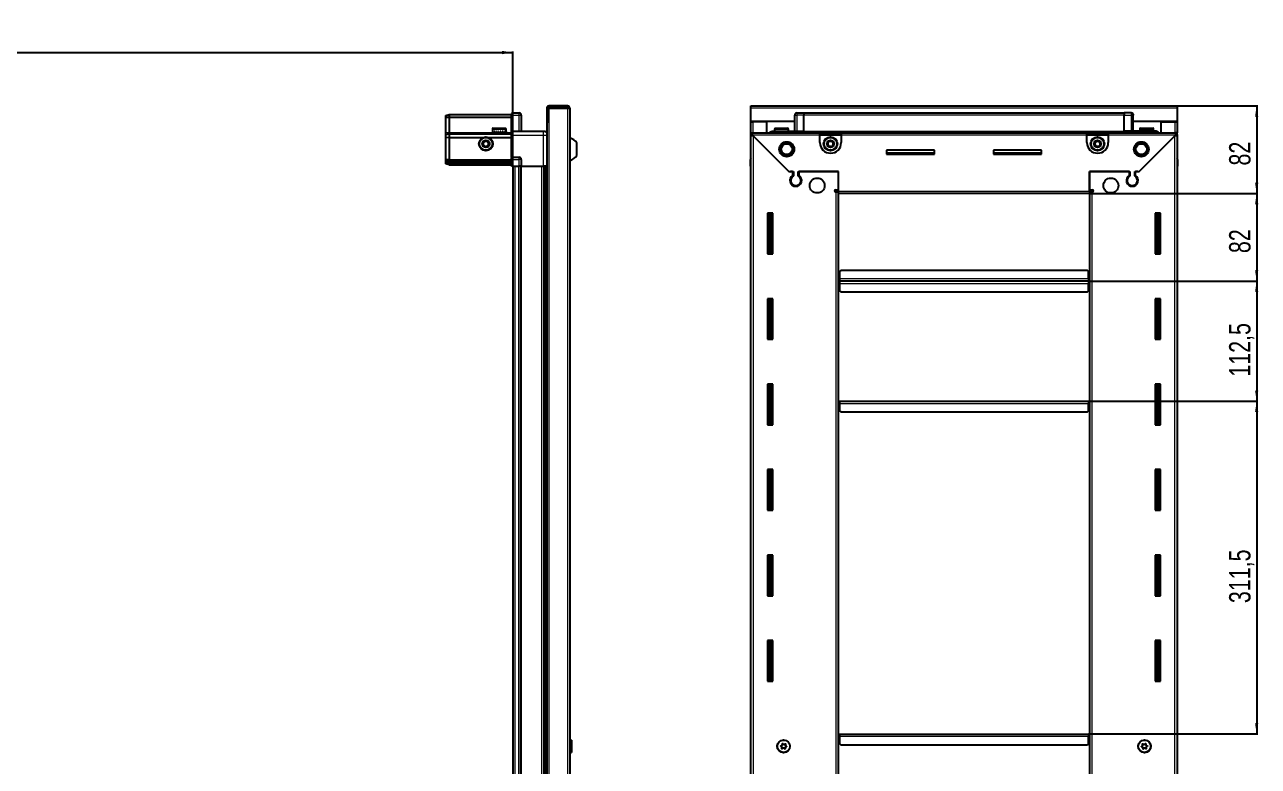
# Model space of a CAD drawing. Header units: millimetres. Extents: x 964 to 3493, y -1259 to 1435.
# Drawn here: x 2338 to 3493, y 675 to 1369 of the extents above; entities that cross this region are included whole.
import ezdxf

# ---------------------------------------------------------------- set-up
doc = ezdxf.new("R2010")
doc.units = ezdxf.units.MM
doc.layers.add('FORMAT', color=7, linetype='Continuous')
doc.styles.add('SLDTEXTSTYLE0', font='TXT', dxfattribs={"width": 0.75})
doc.dimstyles.new('SLDDIMSTYLE0', dxfattribs={"dimtxt": 20, "dimasz": 10, "dimexe": 0, "dimexo": 0.0625, "dimgap": 5, "dimtad": 2, "dimdec": 1, "dimrnd": 1e-09, "dimzin": 12, "dimdsep": 46, "dimtxsty": 'SLDTEXTSTYLE0', "dimsah": 1, "dimcen": 0.09, "dimadec": 0, "dimazin": 3, "dimtfac": 1, "dimtofl": 0, "dimtmove": 0, "dimatfit": 3, "dimfxl": 0, "dimfrac": 2, "dimtolj": 1, "dimtzin": 12, "dimarcsym": 0})

# ---------------------------------------------------------------- blocks, each defined once
blk = doc.blocks.new('_D_5')
at = {"layer": 'FORMAT'}
for p, q in [((1695.1, 1236.6), (1695.1, 1344.1)), ((1695.1, 1343.1), (2795.1, 1343.1)), ((2795.1, 1236.6), (2795.1, 1344.1))]:
    blk.add_line(p, q, dxfattribs=at)
for points in [[(1695.1, 1343.1), (1705.1, 1341.5), (1705.1, 1344.6)], [(2795.1, 1343.1), (2785.1, 1344.6), (2785.1, 1341.5)]]:
    blk.add_solid(points, dxfattribs=at)
at = {"layer": 'FORMAT', "insert": (2215.6, 1368.9), "char_height": 20, "attachment_point": 1, "style": 'SLDTEXTSTYLE0'}
blk.add_mtext('1100', dxfattribs=at)
blk = doc.blocks.new('_D_6')
at = {"layer": 'FORMAT'}
for p, q in [((3417.1, 1293.1), (3492.6, 1293.1)), ((3491.6, 1293.1), (3491.6, 1211.1)), ((3335.1, 1211.1), (3492.6, 1211.1))]:
    blk.add_line(p, q, dxfattribs=at)
for points in [[(3491.6, 1293.1), (3490.1, 1283.1), (3493.1, 1283.1)], [(3491.6, 1211.1), (3493.1, 1221.1), (3490.1, 1221.1)]]:
    blk.add_solid(points, dxfattribs=at)
at = {"layer": 'FORMAT', "insert": (3465.8, 1237.3), "char_height": 20, "attachment_point": 1, "rotation": 90, "style": 'SLDTEXTSTYLE0'}
blk.add_mtext('82', dxfattribs=at)
blk = doc.blocks.new('_D_7')
at = {"layer": 'FORMAT'}
for p, q in [((3335.1, 1211.1), (3492.6, 1211.1)), ((3491.6, 1211.1), (3491.6, 1129.1)), ((3334.1, 1129.1), (3492.6, 1129.1))]:
    blk.add_line(p, q, dxfattribs=at)
for points in [[(3491.6, 1211.1), (3490.1, 1201.1), (3493.1, 1201.1)], [(3491.6, 1129.1), (3493.1, 1139.1), (3490.1, 1139.1)]]:
    blk.add_solid(points, dxfattribs=at)
at = {"layer": 'FORMAT', "insert": (3465.8, 1155.3), "char_height": 20, "attachment_point": 1, "rotation": 90, "style": 'SLDTEXTSTYLE0'}
blk.add_mtext('82', dxfattribs=at)
blk = doc.blocks.new('_D_8')
at = {"layer": 'FORMAT'}
for p, q in [((3334.1, 1129.1), (3492.6, 1129.1)), ((3491.6, 1129.1), (3491.6, 1016.6)), ((3334.1, 1016.6), (3492.6, 1016.6))]:
    blk.add_line(p, q, dxfattribs=at)
for points in [[(3491.6, 1129.1), (3490.1, 1119.1), (3493.1, 1119.1)], [(3491.6, 1016.6), (3493.1, 1026.6), (3490.1, 1026.6)]]:
    blk.add_solid(points, dxfattribs=at)
at = {"layer": 'FORMAT', "insert": (3465.8, 1039.6), "char_height": 20, "attachment_point": 1, "rotation": 90, "style": 'SLDTEXTSTYLE0'}
blk.add_mtext('112,5', dxfattribs=at)
blk = doc.blocks.new('_D_9')
at = {"layer": 'FORMAT'}
for p, q in [((3334.1, 1016.6), (3492.6, 1016.6)), ((3491.6, 1016.6), (3491.6, 705.1)), ((3334.1, 705.1), (3492.6, 705.1))]:
    blk.add_line(p, q, dxfattribs=at)
for points in [[(3491.6, 1016.6), (3490.1, 1006.6), (3493.1, 1006.6)], [(3491.6, 705.1), (3493.1, 715.1), (3490.1, 715.1)]]:
    blk.add_solid(points, dxfattribs=at)
at = {"layer": 'FORMAT', "insert": (3465.8, 827.6), "char_height": 20, "attachment_point": 1, "rotation": 90, "style": 'SLDTEXTSTYLE0'}
blk.add_mtext('311,5', dxfattribs=at)

msp = doc.modelspace()

# ---------------------------------------------------------------- linework, layer by layer
at = {"color": 7, "linetype": 'Continuous', "lineweight": 25}
for p, q in [((2732.48, 1284.27), (2735.48, 1285.07)), ((2732.48, 1282.42), (2732.48, 1284.27)), ((2732.48, 1282.42), (2735.48, 1282.57)), ((2732.48, 1268.07), (2732.48, 1282.42)), ((2735.48, 1285.07), (2735.48, 1282.57)), ((2735.48, 1285.07), (2793.78, 1285.07)), ((2735.48, 1282.57), (2735.48, 1268.07)), ((2735.48, 1282.57), (2793.78, 1282.57)), ((2794.65, 1286.57), (2793.78, 1286.07)), ((2794.65, 1286.57), (2793.78, 1286.07)), ((2793.78, 1286.07), (2793.78, 1284.57)), ((2793.78, 1269.77), (2793.78, 1284.57)), ((2794.98, 1286.57), (2794.65, 1286.57)), ((2794.98, 1286.57), (2794.65, 1286.57)), ((2794.98, 1284.57), (2794.98, 1286.57)), ((2794.98, 1286.57), (2794.98, 1286.57)), ((2794.98, 1286.57), (2800.98, 1286.57)), ((2794.98, 1284.57), (2794.98, 1269.77)), ((2802.98, 1284.57), (2802.98, 1269.57)), ((2826.98, 1290.97), (2826.98, 1278.57)), ((2828.48, 1290.97), (2828.48, 1278.57)), ((2828.98, 1278.07), (2828.98, 1290.97)), ((2828.98, 1290.97), (2846.38, 1290.97)), ((2846.38, 1293.07), (2829.08, 1293.07)), ((2846.38, 1291.57), (2829.08, 1291.57)), ((2846.38, 1291.57), (2846.38, 1293.07)), ((2846.38, 1290.97), (2848.48, 1290.97)), ((2848.48, 1290.97), (2848.48, 96.17)), ((3018.11, 1293.07), (3417.11, 1293.07)), ((3018.11, 1290.97), (3018.11, 1293.07)), ((3018.11, 1278.57), (3018.11, 1290.97)), ((3059.11, 1269.57), (3059.11, 1284.57)), ((3059.79, 1286.07), (3059.79, 1286.07)), ((3061.11, 1286.57), (3067.61, 1286.57)), ((3061.11, 1286.57), (3067.61, 1286.57)), ((3067.61, 1286.57), (3067.61, 1286.57)), ((3067.61, 1286.57), (3067.61, 1286.57)), ((3067.61, 1286.57), (3067.61, 1284.57)), ((3367.61, 1286.42), (3067.61, 1286.42)), ((3067.61, 1269.57), (3067.61, 1284.57)), ((3367.61, 1286.57), (3367.61, 1286.57)), ((3374.11, 1286.57), (3367.61, 1286.57)), ((3374.11, 1286.57), (3367.61, 1286.57)), ((3367.61, 1286.57), (3367.61, 1284.57)), ((3367.61, 1269.57), (3367.61, 1284.57)), ((3376.11, 1284.57), (3376.11, 1284.57)), ((3376.11, 1269.57), (3376.11, 1284.57)), ((3417.11, 1293.07), (3417.11, 1290.97)), ((3417.11, 1290.97), (3417.11, 1278.57)), ((2775.98, 1271.47), (2775.98, 1268.57)), ((2776.78, 1272.27), (2788.18, 1272.27)), ((2788.98, 1268.57), (2788.98, 1271.47)), ((2826.88, 1278.07), (2826.88, 109.07)), ((2826.88, 1278.07), (2828.98, 1278.07)), ((2826.98, 1278.57), (2828.48, 1278.57)), ((3059.11, 1278.57), (3018.11, 1278.57)), ((3018.11, 1278.07), (3018.11, 1278.57)), ((3018.11, 1267.82), (3018.11, 1278.07)), ((3018.11, 1278.07), (3020.21, 1278.07)), ((3019.61, 1278.07), (3019.61, 1278.57)), ((3033.11, 1278.07), (3020.21, 1278.07)), ((3033.11, 1267.82), (3033.11, 1278.07)), ((3040.11, 1271.47), (3040.11, 1269.57)), ((3040.91, 1272.27), (3052.31, 1272.27)), ((3053.11, 1269.57), (3053.11, 1271.47)), ((3417.11, 1278.57), (3376.11, 1278.57)), ((3382.11, 1271.47), (3382.11, 1269.57)), ((3382.91, 1272.27), (3394.31, 1272.27)), ((3395.11, 1269.57), (3395.11, 1271.47)), ((3402.11, 1278.07), (3415.01, 1278.07)), ((3402.11, 1267.82), (3402.11, 1278.07)), ((3415.01, 1278.07), (3417.11, 1278.07)), ((3415.61, 1278.07), (3415.61, 1278.57)), ((3417.11, 1278.07), (3417.11, 1278.57)), ((3417.11, 1278.07), (3417.11, 1267.82)), ((2732.48, 1266.27), (2732.48, 1268.07)), ((2732.48, 1266.27), (2735.48, 1267.07)), ((2732.48, 1263.24), (2732.48, 1266.27)), ((2735.48, 1263.57), (2732.48, 1263.24)), ((2732.48, 1243.07), (2732.48, 1263.24)), ((2735.48, 1268.07), (2735.48, 1267.07)), ((2735.48, 1267.07), (2735.48, 1263.57)), ((2735.48, 1267.07), (2793.78, 1267.07)), ((2735.48, 1263.57), (2735.48, 1243.07)), ((2735.48, 1263.57), (2767.48, 1263.57)), ((2772.48, 1263.57), (2793.78, 1263.57)), ((2775.98, 1268.57), (2776.02, 1268.57)), ((2776.14, 1269.07), (2776.02, 1269.07)), ((2776.02, 1269.07), (2776.02, 1268.57)), ((2776.02, 1268.57), (2776.14, 1268.57)), ((2776.14, 1269.07), (2776.14, 1268.57)), ((2776.14, 1268.57), (2776.55, 1268.57)), ((2776.89, 1269.07), (2776.55, 1269.07)), ((2776.55, 1269.07), (2776.55, 1268.57)), ((2776.55, 1268.57), (2776.89, 1268.57)), ((2776.89, 1269.07), (2776.89, 1268.57)), ((2776.89, 1268.57), (2777.66, 1268.57)), ((2778.19, 1269.07), (2777.66, 1269.07)), ((2777.66, 1269.07), (2777.66, 1268.57)), ((2777.66, 1268.57), (2778.19, 1268.57)), ((2778.08, 1268.57), (2778.08, 1268.47)), ((2778.08, 1268.47), (2786.88, 1268.47)), ((2778.19, 1269.07), (2778.19, 1268.57)), ((2778.19, 1268.57), (2779.25, 1268.57)), ((2778.48, 1268.07), (2779.17, 1267.59)), ((2778.48, 1268.07), (2786.48, 1268.07)), ((2779.17, 1267.59), (2778.48, 1267.1)), ((2778.48, 1267.1), (2778.48, 1267.07)), ((2778.48, 1267.1), (2786.48, 1267.1)), ((2779.17, 1267.59), (2785.79, 1267.59)), ((2779.91, 1269.07), (2779.25, 1269.07)), ((2779.25, 1269.07), (2779.25, 1268.57)), ((2779.25, 1268.57), (2779.91, 1268.57)), ((2779.91, 1269.07), (2779.91, 1268.57)), ((2779.91, 1268.57), (2781.15, 1268.57)), ((2781.88, 1269.07), (2781.15, 1269.07)), ((2781.15, 1269.07), (2781.15, 1268.57)), ((2781.15, 1268.57), (2781.58, 1268.57)), ((2781.58, 1269.07), (2781.58, 1268.57)), ((2781.88, 1269.07), (2781.88, 1268.57)), ((2781.88, 1268.57), (2783.18, 1268.57)), ((2783.9, 1269.07), (2783.18, 1269.07)), ((2783.18, 1269.07), (2783.18, 1268.57)), ((2783.45, 1269.07), (2783.45, 1268.57)), ((2783.45, 1268.57), (2783.9, 1268.57)), ((2783.9, 1269.07), (2783.9, 1268.57)), ((2783.9, 1268.57), (2785.14, 1268.57)), ((2785.8, 1269.07), (2785.14, 1269.07)), ((2785.14, 1269.07), (2785.14, 1268.57)), ((2785.14, 1268.57), (2785.8, 1268.57)), ((2785.79, 1267.59), (2786.48, 1268.07)), ((2786.48, 1267.1), (2785.79, 1267.59)), ((2785.8, 1269.07), (2785.8, 1268.57)), ((2785.8, 1268.57), (2786.84, 1268.57)), ((2786.48, 1267.07), (2786.48, 1267.1)), ((2787.36, 1269.07), (2786.84, 1269.07)), ((2786.84, 1269.07), (2786.84, 1268.57)), ((2786.84, 1268.57), (2787.36, 1268.57)), ((2786.88, 1268.47), (2786.88, 1268.57)), ((2787.36, 1269.07), (2787.36, 1268.57)), ((2787.36, 1268.57), (2788.12, 1268.57)), ((2788.45, 1269.07), (2788.12, 1269.07)), ((2788.12, 1269.07), (2788.12, 1268.57)), ((2788.12, 1268.57), (2788.45, 1268.57)), ((2788.45, 1269.07), (2788.45, 1268.57)), ((2788.45, 1268.57), (2788.84, 1268.57)), ((2788.95, 1269.07), (2788.84, 1269.07)), ((2788.84, 1269.07), (2788.84, 1268.57)), ((2788.84, 1268.57), (2788.95, 1268.57)), ((2788.95, 1269.07), (2788.95, 1268.57)), ((2788.95, 1268.57), (2788.98, 1268.57)), ((2793.78, 1269.57), (2793.78, 1269.77)), ((2794.98, 1269.57), (2793.78, 1269.57)), ((2793.78, 1265.57), (2793.78, 1269.57)), ((2793.78, 1245.27), (2793.78, 1265.57)), ((2794.98, 1269.77), (2794.98, 1269.57)), ((2794.98, 1269.57), (2794.98, 1265.57)), ((2794.98, 1269.57), (2823.98, 1269.57)), ((2794.98, 1265.57), (2794.98, 1245.27)), ((3018.11, 1266.32), (3018.11, 1267.82)), ((3018.11, 1267.82), (3019.11, 1267.82)), ((3018.11, 1265.82), (3018.11, 1266.32)), ((3018.11, 1266.32), (3019.11, 1266.32)), ((3018.11, 121.32), (3018.11, 1265.82)), ((3019.61, 1265.82), (3018.11, 1265.82)), ((3019.11, 1267.82), (3082.61, 1267.82)), ((3019.11, 1266.32), (3019.11, 1267.82)), ((3019.71, 1265.72), (3053.61, 1231.82)), ((3054.31, 1231.12), (3020.21, 1265.22)), ((3038.61, 1269.57), (3067.61, 1269.57)), ((3067.61, 1269.57), (3067.61, 1269.07)), ((3067.61, 1268.42), (3367.61, 1268.42)), ((3082.61, 1265.72), (3082.61, 1267.82)), ((3082.61, 1267.82), (3102.61, 1267.82)), ((3082.61, 1266.32), (3102.61, 1266.32)), ((3082.61, 1258.82), (3082.61, 1265.72)), ((3102.61, 1267.82), (3102.61, 1265.72)), ((3102.61, 1267.82), (3332.61, 1267.82)), ((3102.61, 1265.72), (3102.61, 1258.82)), ((3332.61, 1265.72), (3332.61, 1267.82)), ((3332.61, 1267.82), (3352.61, 1267.82)), ((3332.61, 1266.32), (3352.61, 1266.32)), ((3332.61, 1258.82), (3332.61, 1265.72)), ((3352.61, 1267.82), (3416.11, 1267.82)), ((3352.61, 1267.82), (3352.61, 1265.72)), ((3352.61, 1265.72), (3352.61, 1258.82)), ((3396.61, 1269.57), (3367.61, 1269.57)), ((3367.61, 1269.57), (3367.61, 1269.07)), ((3415.01, 1265.22), (3380.91, 1231.12)), ((3381.61, 1231.82), (3415.51, 1265.72)), ((3415.61, 1265.82), (3417.11, 1265.82)), ((3416.11, 1266.32), (3416.11, 1267.82)), ((3416.11, 1267.82), (3417.11, 1267.82)), ((3416.11, 1266.32), (3417.11, 1266.32)), ((3417.11, 1266.32), (3417.11, 1267.82)), ((3417.11, 1266.32), (3417.11, 1265.82)), ((3417.11, 1265.82), (3417.11, 121.32)), ((2855.08, 1246.57), (2855.08, 1258.57)), ((3190.11, 1251.57), (3145.11, 1251.57)), ((3145.11, 1251.57), (3145.11, 1248.07)), ((3190.11, 1248.82), (3145.11, 1248.82)), ((3145.11, 1248.07), (3190.11, 1248.07)), ((3190.11, 1248.07), (3190.11, 1251.57)), ((3290.11, 1251.57), (3245.11, 1251.57)), ((3245.11, 1251.57), (3245.11, 1248.07)), ((3290.11, 1248.82), (3245.11, 1248.82)), ((3245.11, 1248.07), (3290.11, 1248.07)), ((3290.11, 1248.07), (3290.11, 1251.57)), ((2732.48, 1241.27), (2732.48, 1243.07)), ((2735.48, 1242.07), (2732.48, 1241.27)), ((2732.48, 1240.53), (2732.48, 1241.27)), ((2735.48, 1241.07), (2732.48, 1240.53)), ((2732.48, 1240.03), (2732.48, 1240.53)), ((2735.48, 1239.57), (2732.48, 1240.03)), ((2732.48, 1238.87), (2732.48, 1240.03)), ((2735.48, 1238.07), (2732.48, 1238.87)), ((2735.48, 1243.07), (2735.48, 1242.07)), ((2735.48, 1242.07), (2735.48, 1241.07)), ((2735.48, 1242.07), (2793.78, 1242.07)), ((2735.48, 1241.07), (2793.78, 1241.07)), ((2735.48, 1241.07), (2735.48, 1239.57)), ((2735.48, 1239.57), (2793.78, 1239.57)), ((2735.48, 1239.57), (2735.48, 1238.07)), ((2735.48, 1238.07), (2793.78, 1238.07)), ((2793.78, 1245.07), (2793.78, 1245.27)), ((2794.98, 1245.07), (2793.78, 1245.07)), ((2793.78, 1245.07), (2793.78, 1244.39)), ((2793.78, 1236.57), (2793.78, 1244.39)), ((2794.65, 1236.57), (2793.78, 1236.57)), ((2794.65, 1243.07), (2794.65, 1236.57)), ((2794.98, 1236.57), (2794.65, 1236.57)), ((2794.98, 1245.27), (2794.98, 1245.07)), ((2794.98, 1243.07), (2794.98, 1245.07)), ((2794.98, 1245.07), (2800.98, 1245.07)), ((2794.98, 1243.07), (2794.98, 1245.07)), ((2794.98, 1243.07), (2794.98, 1236.57)), ((2794.98, 1236.57), (2800.98, 1236.57)), ((2795.13, 1236.57), (2795.13, 150.57)), ((2802.98, 1236.57), (2800.98, 1236.57)), ((2802.33, 1236.57), (2802.33, 150.57)), ((2802.98, 1243.07), (2802.98, 1236.57)), ((2802.98, 1236.57), (2823.98, 1236.57)), ((2825.01, 150.57), (2825.01, 1236.57)), ((2825.04, 150.57), (2825.04, 1236.57)), ((2826.83, 1236.57), (2826.83, 150.57)), ((3017.61, 1243.07), (3017.61, 1236.57)), ((3017.61, 1236.57), (3017.61, 1243.07)), ((3017.61, 1236.57), (3017.61, 1236.57)), ((3018.11, 1236.57), (3017.61, 1236.57)), ((3017.76, 1236.57), (3017.76, 150.57)), ((3417.11, 1244.39), (3417.11, 1244.39)), ((3417.11, 1236.57), (3417.61, 1236.57)), ((3417.46, 150.57), (3417.46, 1236.57)), ((3417.61, 1243.07), (3417.61, 1236.57)), ((3417.61, 1236.57), (3417.61, 1243.07)), ((3417.61, 1236.57), (3417.61, 1236.57)), ((3417.61, 1236.57), (3417.61, 1236.57)), ((3053.61, 1231.82), (3057.81, 1231.82)), ((3055.01, 1231.82), (3054.31, 1231.12)), ((3057.11, 1231.82), (3055.01, 1231.82)), ((3057.11, 1231.82), (3057.11, 1227.93)), ((3057.81, 1231.82), (3057.81, 1227.53)), ((3062.41, 1231.82), (3100.11, 1231.82)), ((3062.41, 1227.53), (3062.41, 1231.82)), ((3063.11, 1227.93), (3063.11, 1231.82)), ((3100.11, 1231.82), (3063.11, 1231.82)), ((3100.11, 1213.17), (3100.11, 1231.82)), ((3100.11, 1214.57), (3100.11, 1231.82)), ((3335.11, 1231.82), (3372.81, 1231.82)), ((3335.11, 1213.17), (3335.11, 1231.82)), ((3335.11, 1231.82), (3335.11, 1214.57)), ((3372.11, 1231.82), (3335.11, 1231.82)), ((3372.11, 1231.82), (3372.11, 1227.93)), ((3372.81, 1231.82), (3372.81, 1227.53)), ((3377.41, 1231.82), (3381.61, 1231.82)), ((3377.41, 1227.53), (3377.41, 1231.82)), ((3380.21, 1231.82), (3378.11, 1231.82)), ((3378.11, 1227.93), (3378.11, 1231.82)), ((3380.91, 1231.12), (3380.21, 1231.82)), ((3058.11, 1218.96), (3058.11, 1218.2)), ((3097.26, 1214.57), (3100.11, 1214.57)), ((3100.11, 1213.57), (3098.11, 1213.57)), ((3098.11, 1213.57), (3098.11, 1212.57)), ((3100.11, 1211.07), (3100.11, 1213.17)), ((3335.11, 1214.57), (3337.96, 1214.57)), ((3337.11, 1213.57), (3335.11, 1213.57)), ((3335.11, 1213.17), (3335.11, 1211.07)), ((3337.11, 1212.57), (3337.11, 1213.57)), ((3377.11, 1218.96), (3377.11, 1218.2)), ((3098.01, 1212.57), (3097.26, 1212.57)), ((3098.01, 1212.57), (3100.11, 1212.57)), ((3335.11, 1211.07), (3100.11, 1211.07)), ((3100.11, 176.07), (3100.11, 1211.07)), ((3335.11, 1212.57), (3337.21, 1212.57)), ((3335.11, 1211.07), (3335.11, 176.07)), ((3337.96, 1212.57), (3337.21, 1212.57)), ((3038.61, 1192.57), (3033.61, 1192.57)), ((3033.61, 1192.57), (3033.61, 1154.57)), ((3035.76, 1154.57), (3035.76, 1192.57)), ((3037.55, 1154.57), (3037.55, 1192.57)), ((3037.59, 1154.57), (3037.59, 1192.57)), ((3038.61, 1154.57), (3038.61, 1192.57)), ((3396.61, 1192.57), (3396.61, 1154.57)), ((3401.61, 1192.57), (3396.61, 1192.57)), ((3397.63, 1192.57), (3397.63, 1154.57)), ((3397.67, 1192.57), (3397.67, 1154.57)), ((3399.46, 1192.57), (3399.46, 1154.57)), ((3401.61, 1154.57), (3401.61, 1192.57)), ((3033.61, 1154.57), (3038.61, 1154.57)), ((3396.61, 1154.57), (3401.61, 1154.57)), ((3102.11, 1139.07), (3101.11, 1138.07)), ((3101.11, 1138.07), (3101.11, 1131.17)), ((3333.11, 1139.07), (3102.11, 1139.07)), ((3334.11, 1138.07), (3333.11, 1139.07)), ((3334.11, 1131.17), (3334.11, 1138.07)), ((3100.86, 1129.07), (3100.11, 1129.07)), ((3101.11, 1131.92), (3100.86, 1131.92)), ((3100.86, 1131.92), (3100.86, 1129.07)), ((3100.86, 1129.07), (3100.86, 1126.22)), ((3100.86, 1126.22), (3101.11, 1126.22)), ((3101.11, 1129.07), (3101.11, 1131.17)), ((3101.11, 1126.97), (3101.11, 1129.07)), ((3334.11, 1129.07), (3101.11, 1129.07)), ((3101.11, 1126.97), (3101.11, 1120.07)), ((3334.36, 1131.92), (3334.11, 1131.92)), ((3334.11, 1131.17), (3334.11, 1129.07)), ((3334.11, 1129.07), (3334.11, 1126.97)), ((3334.11, 1120.07), (3334.11, 1126.97)), ((3334.11, 1126.22), (3334.36, 1126.22)), ((3334.36, 1129.07), (3334.36, 1131.92)), ((3334.36, 1126.22), (3334.36, 1129.07)), ((3335.11, 1129.07), (3334.36, 1129.07)), ((3038.61, 1112.57), (3033.61, 1112.57)), ((3033.61, 1112.57), (3033.61, 1074.57)), ((3035.76, 1074.57), (3035.76, 1112.57)), ((3037.55, 1074.57), (3037.55, 1112.57)), ((3037.59, 1074.57), (3037.59, 1112.57)), ((3038.61, 1074.57), (3038.61, 1112.57)), ((3101.11, 1120.07), (3102.11, 1119.07)), ((3102.11, 1119.07), (3333.11, 1119.07)), ((3333.11, 1119.07), (3334.11, 1120.07)), ((3396.61, 1112.57), (3396.61, 1074.57)), ((3401.61, 1112.57), (3396.61, 1112.57)), ((3397.63, 1112.57), (3397.63, 1074.57)), ((3397.67, 1112.57), (3397.67, 1074.57)), ((3399.46, 1112.57), (3399.46, 1074.57)), ((3401.61, 1074.57), (3401.61, 1112.57)), ((3033.61, 1074.57), (3038.61, 1074.57)), ((3396.61, 1074.57), (3401.61, 1074.57)), ((3038.61, 1032.57), (3033.61, 1032.57)), ((3033.61, 1032.57), (3033.61, 994.57)), ((3035.76, 994.57), (3035.76, 1032.57)), ((3037.55, 994.57), (3037.55, 1032.57)), ((3037.59, 994.57), (3037.59, 1032.57)), ((3038.61, 994.57), (3038.61, 1032.57)), ((3396.61, 1032.57), (3396.61, 994.57)), ((3401.61, 1032.57), (3396.61, 1032.57)), ((3397.63, 1032.57), (3397.63, 994.57)), ((3397.67, 1032.57), (3397.67, 994.57)), ((3399.46, 1032.57), (3399.46, 994.57)), ((3401.61, 994.57), (3401.61, 1032.57)), ((3100.11, 1016.57), (3100.86, 1016.57)), ((3100.86, 1016.57), (3100.86, 1013.72)), ((3101.11, 1016.57), (3334.11, 1016.57)), ((3101.11, 1014.47), (3101.11, 1016.57)), ((3334.11, 1016.57), (3334.11, 1014.47)), ((3334.36, 1013.72), (3334.36, 1016.57)), ((3334.36, 1016.57), (3335.11, 1016.57)), ((3100.86, 1013.72), (3101.11, 1013.72)), ((3101.11, 1014.47), (3101.11, 1007.57)), ((3101.11, 1007.57), (3102.11, 1006.57)), ((3102.11, 1006.57), (3333.11, 1006.57)), ((3333.11, 1006.57), (3334.11, 1007.57)), ((3334.11, 1007.57), (3334.11, 1014.47)), ((3334.11, 1013.72), (3334.36, 1013.72)), ((3033.61, 994.57), (3038.61, 994.57)), ((3396.61, 994.57), (3401.61, 994.57)), ((3038.61, 952.57), (3033.61, 952.57)), ((3033.61, 952.57), (3033.61, 914.57)), ((3035.76, 914.57), (3035.76, 952.57)), ((3037.55, 914.57), (3037.55, 952.57)), ((3037.59, 914.57), (3037.59, 952.57)), ((3038.61, 914.57), (3038.61, 952.57)), ((3396.61, 952.57), (3396.61, 914.57)), ((3401.61, 952.57), (3396.61, 952.57)), ((3397.63, 952.57), (3397.63, 914.57)), ((3397.67, 952.57), (3397.67, 914.57)), ((3399.46, 952.57), (3399.46, 914.57)), ((3401.61, 914.57), (3401.61, 952.57)), ((3033.61, 914.57), (3038.61, 914.57)), ((3396.61, 914.57), (3401.61, 914.57)), ((3038.61, 872.57), (3033.61, 872.57)), ((3033.61, 872.57), (3033.61, 834.57)), ((3035.76, 834.57), (3035.76, 872.57)), ((3037.55, 834.57), (3037.55, 872.57)), ((3037.59, 834.57), (3037.59, 872.57)), ((3038.61, 834.57), (3038.61, 872.57)), ((3396.61, 872.57), (3396.61, 834.57)), ((3401.61, 872.57), (3396.61, 872.57)), ((3397.63, 872.57), (3397.63, 834.57)), ((3397.67, 872.57), (3397.67, 834.57)), ((3399.46, 872.57), (3399.46, 834.57)), ((3401.61, 834.57), (3401.61, 872.57)), ((3033.61, 834.57), (3038.61, 834.57)), ((3396.61, 834.57), (3401.61, 834.57)), ((3038.61, 792.57), (3033.61, 792.57)), ((3033.61, 792.57), (3033.61, 754.57)), ((3035.76, 754.57), (3035.76, 792.57)), ((3037.55, 754.57), (3037.55, 792.57)), ((3037.59, 754.57), (3037.59, 792.57)), ((3038.61, 754.57), (3038.61, 792.57)), ((3396.61, 792.57), (3396.61, 754.57)), ((3401.61, 792.57), (3396.61, 792.57)), ((3397.63, 792.57), (3397.63, 754.57)), ((3397.67, 792.57), (3397.67, 754.57)), ((3399.46, 792.57), (3399.46, 754.57)), ((3401.61, 754.57), (3401.61, 792.57)), ((3033.61, 754.57), (3038.61, 754.57)), ((3396.61, 754.57), (3401.61, 754.57)), ((3100.11, 705.07), (3100.86, 705.07)), ((3100.86, 705.07), (3100.86, 702.22)), ((3101.11, 705.07), (3334.11, 705.07)), ((3101.11, 702.97), (3101.11, 705.07)), ((3334.11, 705.07), (3334.11, 702.97)), ((3334.36, 702.22), (3334.36, 705.07)), ((3334.36, 705.07), (3335.11, 705.07)), ((2849.47, 699.36), (2848.48, 698.37)), ((2849.98, 699.36), (2849.47, 699.36)), ((2849.47, 699.36), (2849.47, 687.79)), ((2849.98, 699.36), (2849.98, 687.79)), ((3100.86, 702.22), (3101.11, 702.22)), ((3101.11, 702.97), (3101.11, 696.07)), ((3101.11, 696.07), (3102.11, 695.07)), ((3102.11, 695.07), (3333.11, 695.07)), ((3333.11, 695.07), (3334.11, 696.07)), ((3334.11, 696.07), (3334.11, 702.97)), ((3334.11, 702.22), (3334.36, 702.22)), ((2848.48, 688.77), (2849.47, 687.79)), ((2849.47, 687.79), (2849.98, 687.79))]:
    msp.add_line(p, q, dxfattribs=at)
at = {"color": 8, "linetype": 'Continuous', "lineweight": 18}
for p, q in [((2794.98, 1284.57), (2793.78, 1284.57)), ((2794.98, 1284.57), (2800.98, 1284.57)), ((2800.98, 1284.57), (2800.98, 1286.57)), ((2800.98, 1269.57), (2800.98, 1284.57)), ((2800.98, 1284.57), (2802.98, 1284.57)), ((2828.48, 1290.97), (2826.98, 1290.97)), ((2829.08, 1291.57), (2829.08, 1293.07)), ((2846.38, 1290.97), (2846.38, 96.17)), ((3417.11, 1290.97), (3018.11, 1290.97)), ((3059.11, 1284.57), (3061.11, 1284.57)), ((3061.11, 1286.57), (3061.11, 1284.57)), ((3061.11, 1284.57), (3061.11, 1269.57)), ((3067.61, 1284.57), (3061.11, 1284.57)), ((3367.61, 1284.42), (3067.61, 1284.42)), ((3367.61, 1284.57), (3374.11, 1284.57)), ((3374.11, 1286.57), (3374.11, 1284.57)), ((3374.11, 1284.57), (3374.11, 1269.57)), ((3376.11, 1284.57), (3374.11, 1284.57)), ((2775.98, 1271.47), (2788.98, 1271.47)), ((2828.98, 1278.07), (2828.98, 109.07)), ((3020.21, 1278.07), (3020.21, 1278.57)), ((3020.21, 1267.82), (3020.21, 1278.07)), ((3040.11, 1271.47), (3053.11, 1271.47)), ((3382.11, 1271.47), (3395.11, 1271.47)), ((3415.01, 1278.57), (3415.01, 1278.07)), ((3415.01, 1278.07), (3415.01, 1267.82)), ((2732.48, 1268.07), (2735.48, 1268.07)), ((2735.48, 1268.07), (2778.48, 1268.07)), ((2786.48, 1268.07), (2793.78, 1268.07)), ((2793.78, 1269.77), (2794.98, 1269.77)), ((2794.98, 1265.57), (2793.78, 1265.57)), ((2794.98, 1265.57), (2823.98, 1265.57)), ((2823.98, 1236.57), (2823.98, 1265.57)), ((3082.61, 1265.72), (3019.71, 1265.72)), ((3020.21, 1265.22), (3020.21, 121.92)), ((3367.61, 1269.07), (3067.61, 1269.07)), ((3367.61, 1267.84), (3067.61, 1267.84)), ((3082.61, 1265.72), (3102.61, 1265.72)), ((3332.61, 1265.72), (3102.61, 1265.72)), ((3332.61, 1265.72), (3352.61, 1265.72)), ((3415.51, 1265.72), (3352.61, 1265.72)), ((3415.01, 121.92), (3415.01, 1265.22)), ((2735.48, 1243.07), (2732.48, 1243.07)), ((2735.48, 1243.07), (2793.78, 1243.07)), ((2793.78, 1245.27), (2794.98, 1245.27)), ((2794.98, 1243.07), (2794.65, 1243.07)), ((2794.98, 1243.07), (2800.98, 1243.07)), ((2797.13, 1236.57), (2797.13, 150.57)), ((2800.33, 1236.57), (2800.33, 150.57)), ((2800.98, 1243.07), (2800.98, 1245.07)), ((2800.98, 1236.57), (2800.98, 1243.07)), ((2802.98, 1243.07), (2800.98, 1243.07)), ((2802.98, 1236.57), (2802.98, 150.57)), ((2822.39, 150.57), (2822.39, 1236.57)), ((2823.8, 1236.57), (2823.8, 150.57)), ((2826.25, 150.57), (2826.25, 1236.57)), ((3018.11, 1243.07), (3017.61, 1243.07)), ((3417.11, 1243.07), (3417.61, 1243.07)), ((3100.11, 1213.17), (3335.11, 1213.17)), ((3098.01, 174.57), (3098.01, 1212.57)), ((3337.21, 1212.57), (3337.21, 174.57)), ((3035.11, 1192.57), (3035.11, 1154.57)), ((3036.35, 1192.57), (3036.35, 1154.57)), ((3398.88, 1154.57), (3398.88, 1192.57)), ((3400.11, 1154.57), (3400.11, 1192.57)), ((3334.11, 1131.17), (3101.11, 1131.17)), ((3101.11, 1126.97), (3334.11, 1126.97)), ((3035.11, 1112.57), (3035.11, 1074.57)), ((3036.35, 1112.57), (3036.35, 1074.57)), ((3398.88, 1074.57), (3398.88, 1112.57)), ((3400.11, 1074.57), (3400.11, 1112.57)), ((3035.11, 1032.57), (3035.11, 994.57)), ((3036.35, 1032.57), (3036.35, 994.57)), ((3398.88, 994.57), (3398.88, 1032.57)), ((3400.11, 994.57), (3400.11, 1032.57)), ((3101.11, 1014.47), (3334.11, 1014.47)), ((3035.11, 952.57), (3035.11, 914.57)), ((3036.35, 952.57), (3036.35, 914.57)), ((3398.88, 914.57), (3398.88, 952.57)), ((3400.11, 914.57), (3400.11, 952.57)), ((3035.11, 872.57), (3035.11, 834.57)), ((3036.35, 872.57), (3036.35, 834.57)), ((3398.88, 834.57), (3398.88, 872.57)), ((3400.11, 834.57), (3400.11, 872.57)), ((3035.11, 792.57), (3035.11, 754.57)), ((3036.35, 792.57), (3036.35, 754.57)), ((3398.88, 754.57), (3398.88, 792.57)), ((3400.11, 754.57), (3400.11, 792.57)), ((3101.11, 702.97), (3334.11, 702.97))]:
    msp.add_line(p, q, dxfattribs=at)
at = {"color": 7, "linetype": 'Continuous', "lineweight": 25, "flags": 128}
msp.add_lwpolyline([(3375.96, 1285.32), (3376.07, 1284.96), (3376.11, 1284.57)], dxfattribs=at)
at = {"color": 7, "linetype": 'Continuous', "lineweight": 25}
for centre, radius in [((2769.98, 1257.57), 6.5), ((2769.98, 1257.57), 3.46), ((3051.61, 1252.57), 7), ((3092.61, 1257.57), 6.5), ((3092.61, 1257.57), 3.46), ((3342.61, 1257.57), 6.5), ((3342.61, 1257.57), 3.46), ((3383.61, 1252.57), 7), ((3051.61, 1252.57), 6.02), ((3051.61, 1252.57), 5.1), ((3383.61, 1252.57), 6.02), ((3383.61, 1252.57), 5.1), ((3080.11, 1218.57), 7), ((3355.11, 1218.57), 7), ((3048.61, 693.57), 6), ((3048.76, 693.57), 5.79), ((3048.76, 693.57), 1.85), ((3386.61, 693.57), 6), ((3386.46, 693.57), 5.79), ((3386.46, 693.57), 1.85)]:
    msp.add_circle(centre, radius, dxfattribs=at)
at = {"color": 8, "linetype": 'Continuous', "lineweight": 18}
for centre in [(2769.98, 1257.57), (3092.61, 1257.57), (3342.61, 1257.57)]:
    msp.add_circle(centre, 5.7, dxfattribs=at)
at = {"color": 7, "linetype": 'Continuous', "lineweight": 25}
for centre, radius, start, end in [((2800.98, 1284.57), 2, 360, 90), ((2829.08, 1290.97), 2.1, 90, 180), ((2829.08, 1290.97), 0.6, 90, 180), ((2846.38, 1290.97), 2.1, 0, 90), ((2846.38, 1290.97), 0.6, 0, 90), ((3061.11, 1284.57), 2, 90, 180), ((3061.11, 1284.57), 2, 90, 131.40962), ((3374.11, 1284.57), 2, 0, 90), ((2776.78, 1271.47), 0.8, 90, 180), ((2788.18, 1271.47), 0.8, 0, 90), ((3040.91, 1271.47), 0.8, 90, 180), ((3052.31, 1271.47), 0.8, 0, 90), ((3382.91, 1271.47), 0.8, 90, 180), ((3394.31, 1271.47), 0.8, 0, 90), ((2769.98, 1257.57), 2.5, 120.74103, 180.74103), ((2769.98, 1257.57), 2.5, 60.74103, 120.74103), ((2769.98, 1257.57), 2.5, 0.74103, 60.74103), ((2778.08, 1268.07), 0.4, 0, 90), ((2786.88, 1268.07), 0.4, 90, 180), ((2845.46, 1251.55), 11.91, 36.1266, 75.29965), ((3058.91, 1269.77), 0.2, 270, 0), ((3092.61, 1257.57), 2.5, 134.01559, 194.01559), ((3092.61, 1257.57), 2.5, 74.01559, 134.01559), ((3092.61, 1257.57), 2.5, 14.01559, 74.01559), ((3342.61, 1257.57), 2.5, 100.11158, 160.11158), ((3342.61, 1257.57), 2.5, 40.11158, 100.11158), ((3342.61, 1257.57), 2.5, 340.11158, 40.11158), ((3376.31, 1269.77), 0.2, 180, 270), ((2769.98, 1257.57), 2.5, 180.74103, 240.74103), ((2769.98, 1257.57), 2.5, 240.74103, 300.74103), ((2769.98, 1257.57), 2.5, 300.74103, 0.74103), ((3092.61, 1258.82), 10, 180, 270), ((3092.61, 1257.57), 2.5, 194.01559, 254.01559), ((3092.61, 1257.57), 2.5, 254.01559, 314.01559), ((3092.61, 1258.82), 10, 270, 0), ((3092.61, 1257.57), 2.5, 314.01559, 14.01559), ((3342.61, 1258.82), 10, 180, 270), ((3342.61, 1257.57), 2.5, 160.11158, 220.11158), ((3342.61, 1257.57), 2.5, 220.11158, 280.11158), ((3342.61, 1258.82), 10, 270, 0), ((3342.61, 1257.57), 2.5, 280.11158, 340.11158), ((2800.98, 1243.07), 2, 0, 90), ((2845.46, 1253.6), 11.91, 284.70035, 323.8734), ((3019.61, 1243.07), 2, 138.57492, 180), ((3019.61, 1243.07), 2, 138.59038, 180), ((3415.61, 1243.07), 2, 0, 41.40962), ((3060.11, 1223.32), 5.5, 123.05573, 56.94427), ((3060.11, 1223.32), 4.8, 118.63099, 61.36901), ((3375.11, 1223.32), 5.5, 123.05573, 56.94427), ((3375.11, 1223.32), 4.8, 118.63099, 61.36901), ((3097.26, 1213.57), 1, 90, 270), ((3337.96, 1213.57), 1, 270, 90)]:
    msp.add_arc(centre, radius, start, end, dxfattribs=at)
msp.add_ellipse((2791.19, 1243.07), major_axis=(3.46, 0), ratio=0.5773503, start_param=0, end_param=0.7227342, dxfattribs=at)
for points, knots in [([(2767.46, 1258.98), (2767.91, 1259.25), (2768.74, 1259.74), (2769.56, 1260.23), (2769.95, 1260.46)], [0, 0, 0, 0, 0.53468586, 1, 1, 1, 1]), ([(2769.95, 1260.46), (2770.4, 1260.21), (2771.24, 1259.73), (2772.07, 1259.26), (2772.46, 1259.05)], [0, 0, 0, 0, 0.53468586, 1, 1, 1, 1]), ([(2772.46, 1259.05), (2772.47, 1258.7), (2772.48, 1257.88), (2772.49, 1256.88), (2772.5, 1256.29), (2772.5, 1256.16)], [0, 0, 0, 0, 0.3629006, 0.8668753, 1, 1, 1, 1]), ([(2823.98, 1269.57), (2824.42, 1269.52), (2825.1, 1269.45), (2825.91, 1269.01), (2826.47, 1268.58), (2826.75, 1268.2), (2826.88, 1268.02)], [0, 0, 0, 0, 0.3842982, 0.5911726, 0.8024372, 1, 1, 1, 1]), ([(3018.11, 1265.82), (3018.14, 1265.78), (3018.19, 1265.69), (3018.58, 1265.55), (3019.14, 1265.42), (3019.72, 1265.31), (3020.09, 1265.24), (3020.21, 1265.22)], [0, 0, 0, 0, 0.2302553, 0.4485219, 0.6667858, 0.8850496, 1, 1, 1, 1]), ([(3019.71, 1265.72), (3019.66, 1265.97), (3019.58, 1266.47), (3019.44, 1267.11), (3019.31, 1267.57), (3019.2, 1267.79), (3019.13, 1267.81), (3019.11, 1267.82)], [0, 0, 0, 0, 0.2302553, 0.4485219, 0.6667858, 0.8850496, 1, 1, 1, 1]), ([(3035.4, 1267.82), (3035.52, 1268.02), (3035.9, 1268.67), (3037.06, 1269.38), (3038.09, 1269.51), (3038.61, 1269.57)], [0, 0, 0, 0, 0.18224985, 0.59112493, 1, 1, 1, 1]), ([(3067.61, 1269.57), (3067.61, 1269.53), (3067.61, 1269.46), (3067.61, 1268.84), (3067.61, 1268.26), (3067.61, 1267.87), (3067.61, 1267.84)], [0, 0, 0, 0, 0.3242788, 0.6485576, 0.9728365, 1, 1, 1, 1]), ([(3089.84, 1258.37), (3090.21, 1258.72), (3090.9, 1259.39), (3091.59, 1260.06), (3091.91, 1260.37)], [0, 0, 0, 0, 0.5346859, 1, 1, 1, 1]), ([(3091.91, 1260.37), (3092.41, 1260.23), (3093.33, 1259.96), (3094.26, 1259.7), (3094.69, 1259.58)], [0, 0, 0, 0, 0.5346859, 1, 1, 1, 1]), ([(3094.69, 1259.58), (3094.72, 1259.46), (3094.86, 1258.87), (3095.1, 1257.91), (3095.3, 1257.11), (3095.39, 1256.78)], [0, 0, 0, 0, 0.1331247, 0.6370994, 1, 1, 1, 1]), ([(3339.77, 1257.06), (3339.81, 1257.18), (3340.02, 1257.74), (3340.35, 1258.68), (3340.63, 1259.45), (3340.75, 1259.78)], [0, 0, 0, 0, 0.1331247, 0.6370994, 1, 1, 1, 1]), ([(3340.75, 1259.78), (3341.26, 1259.87), (3342.21, 1260.04), (3343.15, 1260.21), (3343.59, 1260.29)], [0, 0, 0, 0, 0.53468586, 1, 1, 1, 1]), ([(3343.59, 1260.29), (3343.93, 1259.89), (3344.55, 1259.15), (3345.17, 1258.42), (3345.45, 1258.08)], [0, 0, 0, 0, 0.5346859, 1, 1, 1, 1]), ([(3367.61, 1269.57), (3367.61, 1269.53), (3367.61, 1269.46), (3367.61, 1268.84), (3367.61, 1268.28), (3367.61, 1267.91), (3367.61, 1267.9)], [0, 0, 0, 0, 0.3302662, 0.6605324, 0.9907986, 1, 1, 1, 1]), ([(3399.83, 1267.82), (3399.71, 1268.02), (3399.32, 1268.67), (3398.16, 1269.38), (3397.13, 1269.51), (3396.61, 1269.57)], [0, 0, 0, 0, 0.18224985, 0.59112493, 1, 1, 1, 1]), ([(3415.01, 1265.22), (3415.26, 1265.27), (3415.76, 1265.36), (3416.4, 1265.49), (3416.86, 1265.62), (3417.08, 1265.73), (3417.1, 1265.8), (3417.11, 1265.82)], [0, 0, 0, 0, 0.2302553, 0.4485219, 0.6667858, 0.8850496, 1, 1, 1, 1]), ([(3416.11, 1267.82), (3416.06, 1267.79), (3415.98, 1267.74), (3415.84, 1267.35), (3415.71, 1266.79), (3415.6, 1266.21), (3415.53, 1265.85), (3415.51, 1265.72)], [0, 0, 0, 0, 0.23025534, 0.4485219, 0.6667858, 0.88504963, 1, 1, 1, 1]), ([(2767.5, 1256.1), (2767.5, 1256.22), (2767.49, 1256.82), (2767.48, 1257.81), (2767.47, 1258.64), (2767.46, 1258.98)], [0, 0, 0, 0, 0.1331247, 0.6370994, 1, 1, 1, 1]), ([(2770.02, 1254.68), (2769.57, 1254.94), (2768.73, 1255.41), (2767.89, 1255.88), (2767.5, 1256.1)], [0, 0, 0, 0, 0.53468586, 1, 1, 1, 1]), ([(2772.5, 1256.16), (2772.06, 1255.9), (2771.23, 1255.4), (2770.4, 1254.91), (2770.02, 1254.68)], [0, 0, 0, 0, 0.53468586, 1, 1, 1, 1]), ([(3090.53, 1255.57), (3090.45, 1255.9), (3090.25, 1256.7), (3090.01, 1257.66), (3089.87, 1258.24), (3089.84, 1258.37)], [0, 0, 0, 0, 0.3629006, 0.8668753, 1, 1, 1, 1]), ([(3093.31, 1254.77), (3092.81, 1254.91), (3091.89, 1255.18), (3090.96, 1255.44), (3090.53, 1255.57)], [0, 0, 0, 0, 0.5346859, 1, 1, 1, 1]), ([(3095.39, 1256.78), (3095.02, 1256.42), (3094.32, 1255.75), (3093.63, 1255.08), (3093.31, 1254.77)], [0, 0, 0, 0, 0.5346859, 1, 1, 1, 1]), ([(3341.63, 1254.86), (3341.3, 1255.25), (3340.68, 1255.99), (3340.06, 1256.72), (3339.77, 1257.06)], [0, 0, 0, 0, 0.53468586, 1, 1, 1, 1]), ([(3344.47, 1255.36), (3343.96, 1255.27), (3343.01, 1255.1), (3342.07, 1254.93), (3341.63, 1254.86)], [0, 0, 0, 0, 0.5346859, 1, 1, 1, 1]), ([(3345.45, 1258.08), (3345.34, 1257.75), (3345.06, 1256.98), (3344.72, 1256.04), (3344.51, 1255.48), (3344.47, 1255.36)], [0, 0, 0, 0, 0.3629006, 0.8668753, 1, 1, 1, 1]), ([(2826.83, 1236.57), (2826.8, 1236.57), (2826.58, 1236.57), (2825.86, 1236.57), (2824.89, 1236.57), (2824.24, 1236.57), (2823.98, 1236.57)], [0, 0, 0, 0, 0.0717073, 0.4209791, 0.7702508, 1, 1, 1, 1]), ([(3050.4, 695.84), (3050.39, 695.85), (3050.36, 695.86), (3050.3, 695.86), (3050.16, 695.82), (3049.82, 695.64), (3049.34, 695.4), (3048.7, 695.44), (3048.27, 695.71), (3047.96, 695.96), (3047.76, 696.1), (3047.68, 696.13), (3047.63, 696.13), (3047.6, 696.12), (3047.58, 696.1), (3047.54, 696.04), (3047.5, 695.77), (3047.49, 695.3), (3047.32, 694.61), (3046.72, 694.22), (3046.27, 694.07), (3046.04, 693.94), (3045.99, 693.89), (3045.97, 693.86), (3045.97, 693.83), (3045.99, 693.8), (3046.01, 693.76), (3046.07, 693.7), (3046.25, 693.57), (3046.57, 693.36), (3046.97, 693.03), (3047.21, 692.45), (3047.13, 691.91), (3047.08, 691.52), (3047.08, 691.37), (3047.1, 691.32), (3047.13, 691.3), (3047.16, 691.28), (3047.22, 691.28), (3047.36, 691.33), (3047.7, 691.5), (3048.19, 691.74), (3048.82, 691.7), (3049.26, 691.43), (3049.56, 691.19), (3049.76, 691.05), (3049.85, 691.01), (3049.89, 691.01), (3049.92, 691.02), (3049.94, 691.04), (3049.98, 691.1), (3050.02, 691.37), (3050.03, 691.84), (3050.2, 692.53), (3050.8, 692.92), (3051.25, 693.07), (3051.49, 693.2), (3051.53, 693.25), (3051.55, 693.28), (3051.55, 693.31), (3051.53, 693.35), (3051.51, 693.38), (3051.45, 693.44), (3051.27, 693.57), (3050.95, 693.78), (3050.55, 694.11), (3050.31, 694.7), (3050.39, 695.23), (3050.45, 695.62), (3050.44, 695.77), (3050.42, 695.82), (3050.4, 695.84), (3050.4, 695.84)], [0, 0, 0, 0, 0.0020087, 0.00442, 0.0093647, 0.0255282, 0.0677053, 0.0957862, 0.1246456, 0.1503415, 0.1605194, 0.1633943, 0.1656965, 0.1672448, 0.1688741, 0.1707699, 0.1786058, 0.2119941, 0.2499945, 0.2879948, 0.3213831, 0.329219, 0.3311148, 0.3327441, 0.3342924, 0.3362166, 0.3385353, 0.3413178, 0.349662, 0.3753578, 0.4042173, 0.4322982, 0.4744753, 0.4906388, 0.4966691, 0.49844, 0.5, 0.5020087, 0.50442, 0.5093647, 0.5255282, 0.5677053, 0.5957862, 0.6246456, 0.6503415, 0.6605194, 0.6633943, 0.6656965, 0.6672448, 0.6688741, 0.6707699, 0.6786058, 0.7119941, 0.7499945, 0.7879948, 0.8213831, 0.829219, 0.8311148, 0.8327441, 0.8342924, 0.8362166, 0.8385353, 0.8413178, 0.849662, 0.8753578, 0.9042173, 0.9322982, 0.9744753, 0.9906388, 0.9966691, 0.99844, 1, 1, 1, 1]), ([(3384.82, 695.84), (3384.82, 695.83), (3384.8, 695.81), (3384.78, 695.76), (3384.78, 695.61), (3384.83, 695.23), (3384.91, 694.7), (3384.67, 694.11), (3384.27, 693.78), (3383.94, 693.57), (3383.75, 693.43), (3383.69, 693.35), (3383.67, 693.31), (3383.67, 693.28), (3383.69, 693.25), (3383.74, 693.2), (3383.97, 693.07), (3384.42, 692.92), (3385.02, 692.53), (3385.19, 691.84), (3385.2, 691.37), (3385.24, 691.1), (3385.28, 691.04), (3385.3, 691.02), (3385.33, 691.01), (3385.37, 691.01), (3385.41, 691.03), (3385.48, 691.06), (3385.67, 691.19), (3385.97, 691.43), (3386.4, 691.7), (3387.04, 691.74), (3387.52, 691.5), (3387.87, 691.32), (3388.01, 691.28), (3388.07, 691.29), (3388.1, 691.3), (3388.12, 691.33), (3388.14, 691.38), (3388.15, 691.53), (3388.09, 691.91), (3388.01, 692.45), (3388.25, 693.03), (3388.65, 693.36), (3388.98, 693.58), (3389.17, 693.72), (3389.23, 693.79), (3389.25, 693.83), (3389.25, 693.86), (3389.23, 693.89), (3389.19, 693.94), (3388.95, 694.07), (3388.5, 694.22), (3387.9, 694.61), (3387.73, 695.3), (3387.72, 695.77), (3387.68, 696.04), (3387.64, 696.1), (3387.62, 696.12), (3387.59, 696.13), (3387.55, 696.13), (3387.51, 696.12), (3387.44, 696.08), (3387.25, 695.95), (3386.96, 695.71), (3386.52, 695.44), (3385.89, 695.4), (3385.4, 695.64), (3385.05, 695.82), (3384.91, 695.86), (3384.85, 695.86), (3384.83, 695.85), (3384.82, 695.84)], [0, 0, 0, 0, 0.0020087, 0.00442, 0.0093647, 0.0255282, 0.0677053, 0.0957862, 0.1246456, 0.1503415, 0.1605194, 0.1633943, 0.1656965, 0.1672448, 0.1688741, 0.1707699, 0.1786058, 0.2119941, 0.2499945, 0.2879948, 0.3213831, 0.329219, 0.3311148, 0.3327441, 0.3342924, 0.3362166, 0.3385353, 0.3413178, 0.349662, 0.3753578, 0.4042173, 0.4322982, 0.4744753, 0.4906388, 0.4966691, 0.49844, 0.5, 0.5020087, 0.50442, 0.5093647, 0.5255282, 0.5677053, 0.5957862, 0.6246456, 0.6503415, 0.6605194, 0.6633943, 0.6656965, 0.6672448, 0.6688741, 0.6707699, 0.6786058, 0.7119941, 0.7499945, 0.7879948, 0.8213831, 0.829219, 0.8311148, 0.8327441, 0.8342924, 0.8362166, 0.8385353, 0.8413178, 0.849662, 0.8753578, 0.9042173, 0.9322982, 0.9744753, 0.9906388, 0.9966691, 0.99844, 1, 1, 1, 1])]:
    msp.add_open_spline(points, degree=3, knots=knots, dxfattribs=at)
at = {"color": 8, "linetype": 'Continuous', "lineweight": 18}
msp.add_open_spline([(2823.98, 1265.57), (2823.98, 1266.1), (2823.98, 1267.14), (2823.98, 1268.47), (2823.98, 1269.39), (2823.98, 1269.51), (2823.98, 1269.57)], degree=3, dxfattribs=at)
for points, knots in [([(2823.98, 1265.57), (2824.42, 1265.57), (2825.1, 1265.57), (2825.91, 1265.57), (2826.47, 1265.57), (2826.75, 1265.57), (2826.88, 1265.57)], [0, 0, 0, 0, 0.3842982, 0.5911726, 0.8024372, 1, 1, 1, 1]), ([(3038.61, 1269.57), (3038.61, 1269.52), (3038.61, 1269.45), (3038.61, 1269.02), (3038.61, 1268.56), (3038.61, 1268.15), (3038.61, 1267.88), (3038.61, 1267.82)], [0, 0, 0, 0, 0.3597529, 0.5534142, 0.7511852, 0.9489563, 1, 1, 1, 1]), ([(3396.61, 1269.57), (3396.61, 1269.52), (3396.61, 1269.45), (3396.61, 1269.02), (3396.61, 1268.56), (3396.61, 1268.15), (3396.61, 1267.88), (3396.61, 1267.82)], [0, 0, 0, 0, 0.35975288, 0.55341416, 0.75118521, 0.94895626, 1, 1, 1, 1])]:
    msp.add_open_spline(points, degree=3, knots=knots, dxfattribs=at)
at = {"color": 7, "linetype": 'Continuous', "lineweight": 25}
for points in [[(3019.71, 1265.72), (3019.66, 1265.8), (3019.56, 1265.96), (3019.41, 1266.16), (3019.26, 1266.29), (3019.16, 1266.31), (3019.11, 1266.32)], [(3019.61, 1265.82), (3019.62, 1265.77), (3019.64, 1265.67), (3019.78, 1265.52), (3019.98, 1265.37), (3020.13, 1265.27), (3020.21, 1265.22)], [(3415.01, 1265.22), (3415.09, 1265.27), (3415.25, 1265.37), (3415.45, 1265.52), (3415.58, 1265.67), (3415.6, 1265.77), (3415.61, 1265.82)], [(3416.11, 1266.32), (3416.06, 1266.31), (3415.96, 1266.29), (3415.81, 1266.16), (3415.66, 1265.96), (3415.56, 1265.8), (3415.51, 1265.72)]]:
    msp.add_open_spline(points, degree=3, dxfattribs=at)

# ---------------------------------------------------------------- dimensions: what is measured, and where the dimension line sits
at = {"layer": 'FORMAT'}
for base, p1, p2, angle, picture, middle in [((2795.13, 1343.07), (1695.13, 1236.57), (2795.13, 1236.57), 0, '_D_5', (2245.13, 1343.07)), ((3491.61, 1211.07), (3417.11, 1293.07), (3335.11, 1211.07), 90, '_D_6', (3491.61, 1252.07)), ((3491.61, 1129.07), (3335.11, 1211.07), (3334.11, 1129.07), 90, '_D_7', (3491.61, 1170.07)), ((3491.61, 1016.57), (3334.11, 1129.07), (3334.11, 1016.57), 90, '_D_8', (3491.61, 1072.82)), ((3491.61, 705.07), (3334.11, 1016.57), (3334.11, 705.07), 90, '_D_9', (3491.61, 860.82))]:
    dim = msp.add_linear_dim(base=base, p1=p1, p2=p2, angle=angle, dimstyle='SLDDIMSTYLE0', dxfattribs=at)
    dim.commit()
    dim.dimension.update_dxf_attribs({"geometry": picture, "text_midpoint": middle, "dimtype": 160})

doc.saveas('drawing.dxf')
